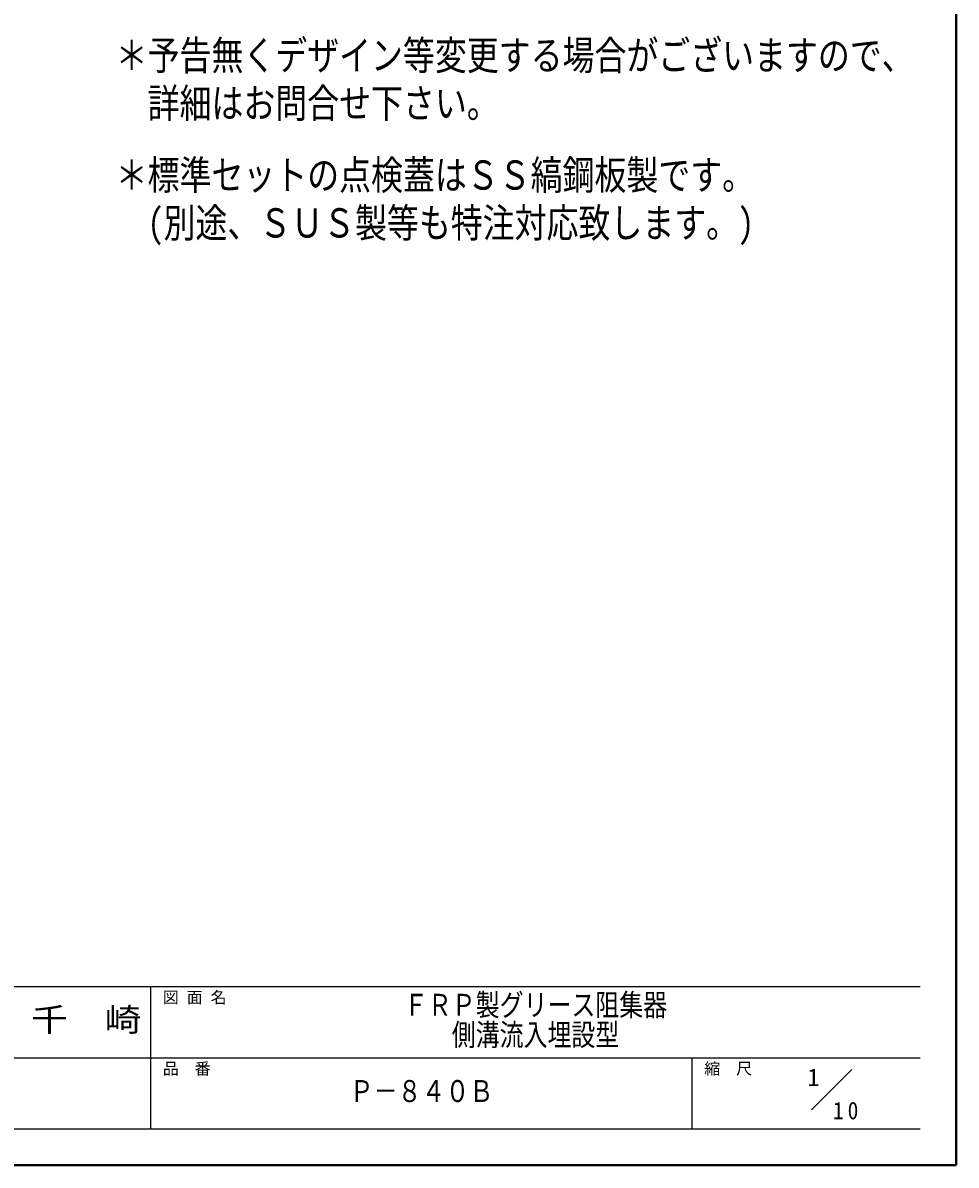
# Model space of a CAD drawing. Units: millimetres at full size, sheet at 1:10; details may follow other scales. Extents: x -2096 to 1954, y -1408 to 1402.
# Drawn here: x 785 to 1954, y -1408 to 23 of the extents above; entities that cross this region are included whole.
import ezdxf
from ezdxf.enums import TextEntityAlignment as Align

# ---------------------------------------------------------------- set-up
doc = ezdxf.new("R2010")
doc.units = ezdxf.units.MM
doc.header["$LTSCALE"] = 10
doc.layers.add('0-0_ﾚｲﾔ1', color=4, linetype='Continuous', lineweight=9)
doc.styles.add('ＭＳ ゴシック', font='')
doc.styles.get('ＭＳ ゴシック').set_extended_font_data('MS Gothic')

msp = doc.modelspace()

# ---------------------------------------------------------------- linework, layer by layer
at = {"layer": '0-0_ﾚｲﾔ1', "color": 1, "lineweight": 40}
for q in [(1954.43, 1401.51), (-2095.57, -1408.49)]:
    msp.add_line((1954.43, -1408.49), q, dxfattribs=at)
at = {"layer": '0-0_ﾚｲﾔ1', "color": 6, "lineweight": 25}
for p, q in [((1909.43, -1184.92), (-70.57, -1184.92)), ((945.14, -1363.49), (945.14, -1184.92)), ((1909.43, -1274.2), (677.29, -1274.2)), ((1623.72, -1363.49), (1623.72, -1274.2)), ((1909.43, -1363.49), (-70.57, -1363.49))]:
    msp.add_line(p, q, dxfattribs=at)
at = {"layer": '0-0_ﾚｲﾔ1', "color": 7, "lineweight": 18}
msp.add_line((1773.21, -1339), (1823.72, -1288.49), dxfattribs=at)

# ---------------------------------------------------------------- texts
at = {"layer": '0-0_ﾚｲﾔ1', "color": 7, "style": 'ＭＳ ゴシック'}
for s, height, width, p in [('＊予告無くデザイン等変更する場合がございますので、', 36.66, 0.8, (901.1, -46.82)), ('詳細はお問合せ下さい。', 36.66, 0.8, (941.1, -106.82)), ('＊標準セットの点検蓋はＳＳ縞鋼板製です。', 36.66, 0.8, (901.1, -196.82)), ('(別途、ＳＵＳ製等も特注対応致します。)', 36.66, 0.8, (941.1, -256.82)), ('ＦＲＰ製グリース阻集器', 27.49, 0.8, (1262.29, -1229.56)), ('千\u3000崎', 29.33, 1.15, (795.14, -1249.56)), ('側溝流入埋設型', 27.49, 0.8, (1322.29, -1267.06)), ('Ｐ－８４０Ｂ', 27.49, 0.8, (1194.43, -1337.6))]:
    msp.add_text(s, height=height, dxfattribs=dict(at, width=width)).set_placement(p, align=Align.BOTTOM_LEFT)
for s, height, p in [('図 面 名', 14.66, (960.14, -1209.92)), ('品\u3000番', 14.66, (960.14, -1299.2)), ('縮\u3000尺', 14.66, (1638.72, -1299.2)), ('1', 21.99, (1768.13, -1316.01))]:
    msp.add_text(s, height=height, dxfattribs=at).set_placement(p, align=Align.BOTTOM_LEFT)
at = {"layer": '0-0_ﾚｲﾔ1', "color": 7, "insert": (1800.1, -1351.39), "char_height": 21.99, "attachment_point": 7, "style": 'ＭＳ ゴシック'}
msp.add_mtext('\\T1.36;\\W0.9;10', dxfattribs=at)

doc.saveas('drawing.dxf')
